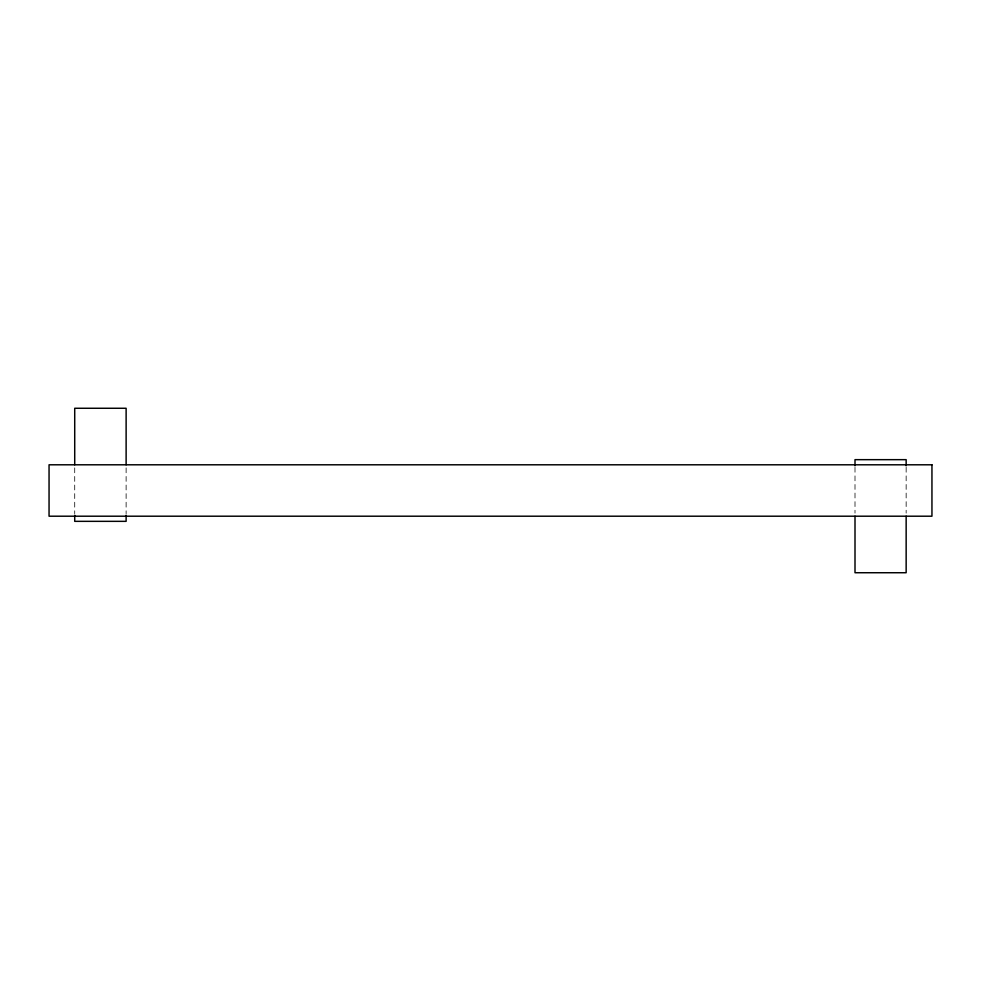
<?xml version="1.0" encoding="UTF-8"?>
<svg xmlns="http://www.w3.org/2000/svg" width="981" height="981" viewBox="0 0 981 981"><rect width="100%" height="100%" fill="white"/><g stroke="black" fill="none" stroke-linecap="round" stroke-linejoin="round"><path stroke-width="0.74" stroke-dasharray="4.91 3.68" d="M906.15 467.299L906.15 513.137M855.003 467.299L855.003 513.137M126.12 467.863L126.12 513.701M74.715 467.863L74.715 513.701"/><path stroke-width="1.47" d="M906.15 465.779L906.15 459.66L855.003 459.66L855.003 465.779M906.15 516.202L906.15 572.732L855.003 572.732L855.003 516.202M126.12 464.798L126.12 408.268L74.715 408.268L74.715 464.798M126.12 515.221L126.12 521.34L74.715 521.34L74.715 515.221M931.95 464.798L49.05 464.798L49.05 516.202L931.95 516.202L931.95 464.798"/></g></svg>
